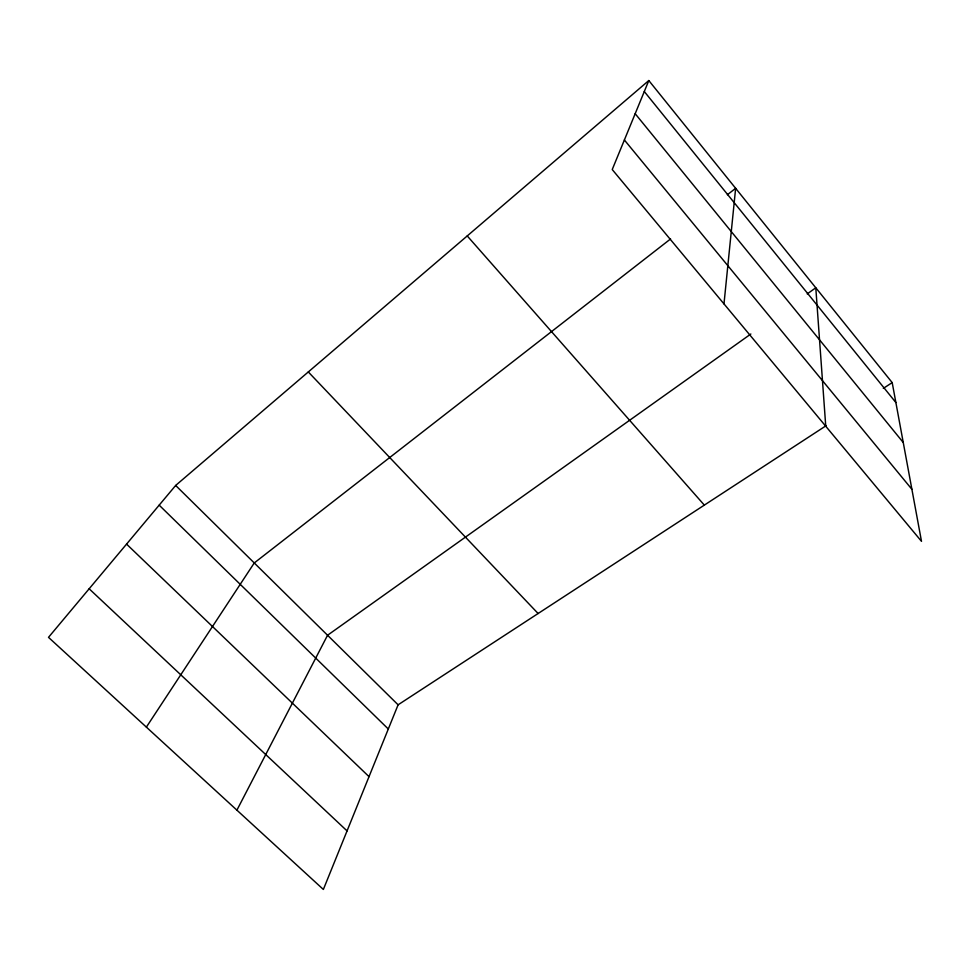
<?xml version="1.0" encoding="UTF-8"?>
<svg xmlns="http://www.w3.org/2000/svg" width="970" height="970" viewBox="0 0 970 970"><rect width="100%" height="100%" fill="white"/><g stroke="black" fill="none" stroke-linecap="round" stroke-linejoin="round"><path stroke-width="1.45" d="M723.984 303.889L735.636 188.313L727.354 194.752M826.282 425.587L398.1 704.814L323.362 889.454L48.5 637.351L175.667 485.449L648.809 80.546L892.194 382.604L921.5 541.345L612.228 169.544L648.809 80.546M236.91 810.156L327.557 635.253L750.853 334.007M146.373 727.112L254.249 562.964L670.573 238.947M807.222 293.898L815.794 287.799L825.749 426.23M883.318 388.388L892.194 382.604M89.155 588.79L347.054 830.902M126.561 544.109L369.024 776.643M159.177 505.152L388.303 729.003M175.667 485.449L398.1 704.814M308.302 371.946L538.107 613.513M467.237 235.94L704.329 505.115M624.377 139.971L911.885 489.292M635.18 113.708L903.252 442.502M644.298 91.532L895.868 402.526"/></g></svg>
